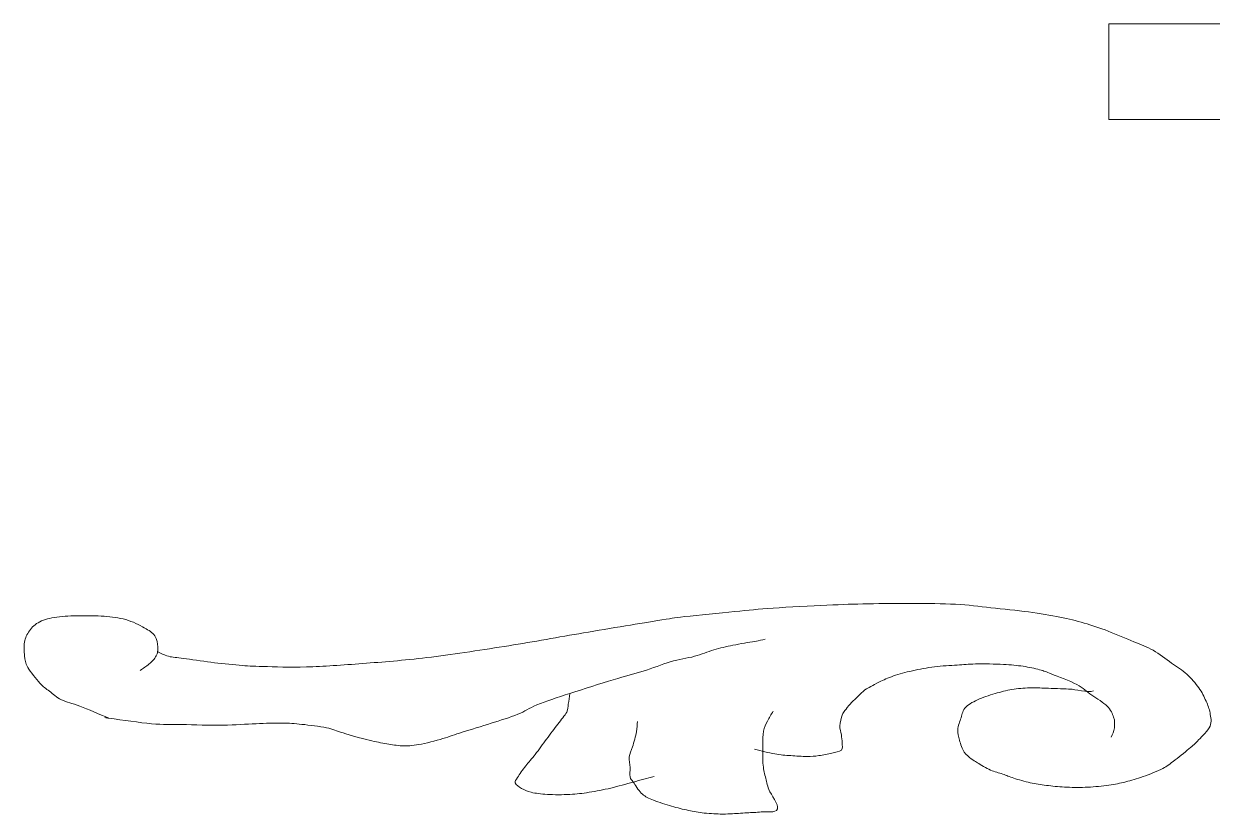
# Model space of a CAD drawing. Header units: millimetres. Extents: x -603 to 15, y -248 to 268.
# Drawn here: x -276.26 to -240.35, y -28.86 to -4.96 of the extents above; entities that cross this region are included whole.
import ezdxf

# ---------------------------------------------------------------- set-up
doc = ezdxf.new("R2010")
doc.units = ezdxf.units.MM
doc.header["$MEASUREMENT"] = 0
doc.layers.add('Camada 1', color=7, linetype='Continuous')

msp = doc.modelspace()

# ---------------------------------------------------------------- linework, layer by layer
at = {"layer": 'Camada 1', "color": 240, "lineweight": 9}
msp.add_open_spline([(-243.4758, -4.9636), (-243.4758, -4.9636), (-236.5147, -4.9636), (-236.5147, -4.9636), (-236.5147, -4.9636), (-236.5147, -4.9636), (-236.5147, -7.8554), (-236.5147, -7.8554), (-236.5147, -7.8554), (-236.5147, -7.8554), (-243.4758, -7.8554), (-243.4758, -7.8554), (-243.4758, -7.8554), (-243.4758, -7.8554), (-243.4758, -4.9636), (-243.4758, -4.9636)], degree=3, knots=[0, 0, 0, 0, 0.2, 0.2, 0.2, 0.2, 0.4, 0.4, 0.4, 0.4, 0.6, 0.6, 0.6, 0.6, 1, 1, 1, 1], dxfattribs=at)
at = {"layer": 'Camada 1', "color": 250, "lineweight": 9}
for points, knots in [([(-243.9381, -25.129), (-244.0914, -25.1897), (-244.5327, -25.0818), (-244.6419, -25.0774), (-244.6419, -25.0774), (-244.7511, -25.0732), (-245.103, -25.0581), (-245.2971, -25.0516), (-245.2971, -25.0516), (-245.4913, -25.0453), (-245.6322, -25.0344), (-245.8068, -25.0388), (-245.8068, -25.0388), (-245.9815, -25.043), (-246.1652, -25.0514), (-246.3408, -25.0774), (-246.3408, -25.0774), (-246.5163, -25.1035), (-246.6761, -25.1439), (-246.8505, -25.1935), (-246.8505, -25.1935), (-247.025, -25.243), (-247.2253, -25.3024), (-247.3846, -25.3739), (-247.3846, -25.3739), (-247.5439, -25.4455), (-247.7014, -25.5213), (-247.7974, -25.6188), (-247.7974, -25.6188), (-247.8933, -25.7162), (-247.9027, -25.827), (-247.9432, -25.941), (-247.9432, -25.941), (-247.9837, -26.055), (-248.0324, -26.1874), (-248.0406, -26.3019), (-248.0406, -26.3019), (-248.0488, -26.4165), (-248.0246, -26.5101), (-247.9923, -26.6241), (-247.9923, -26.6241), (-247.96, -26.7382), (-247.9075, -26.8911), (-247.8469, -26.985), (-247.8469, -26.985), (-247.7863, -27.0789), (-247.6999, -27.128), (-247.6326, -27.1814), (-247.6326, -27.1814), (-247.5652, -27.2348), (-247.5404, -27.2472), (-247.444, -27.3043), (-247.444, -27.3043), (-247.3478, -27.3615), (-247.1826, -27.4673), (-247.0548, -27.5244), (-247.0548, -27.5244), (-246.927, -27.5816), (-246.8015, -27.6031), (-246.6839, -27.6442), (-246.6839, -27.6442), (-246.5662, -27.6852), (-246.4885, -27.7261), (-246.3494, -27.7705), (-246.3494, -27.7705), (-246.2102, -27.8147), (-246.0155, -27.8731), (-245.8506, -27.9093), (-245.8506, -27.9093), (-245.6856, -27.9456), (-245.5366, -27.9654), (-245.364, -27.987), (-245.364, -27.987), (-245.1915, -28.0086), (-245.0118, -28.029), (-244.8166, -28.0387), (-244.8166, -28.0387), (-244.6213, -28.0485), (-244.4077, -28.0528), (-244.196, -28.0452), (-244.196, -28.0452), (-243.9844, -28.0377), (-243.7466, -28.0184), (-243.5511, -27.9935), (-243.5511, -27.9935), (-243.3556, -27.9686), (-243.2008, -27.9376), (-243.0279, -27.8964), (-243.0279, -27.8964), (-242.8549, -27.8552), (-242.7037, -27.8123), (-242.5168, -27.7476), (-242.5168, -27.7476), (-242.3298, -27.6827), (-242.0737, -27.5895), (-241.9082, -27.508), (-241.9082, -27.508), (-241.7426, -27.4265), (-241.673, -27.3668), (-241.5308, -27.262), (-241.5308, -27.262), (-241.3887, -27.1572), (-241.1839, -26.988), (-241.056, -26.8801), (-241.056, -26.8801), (-240.9282, -26.7722), (-240.8701, -26.7284), (-240.7639, -26.6147), (-240.7639, -26.6147), (-240.6577, -26.501), (-240.4784, -26.3376), (-240.4198, -26.1988), (-240.4198, -26.1988), (-240.3612, -26.0599), (-240.3993, -25.9265), (-240.4195, -25.7992), (-240.4195, -25.7992), (-240.4397, -25.672), (-240.484, -25.5652), (-240.5406, -25.4383), (-240.5406, -25.4383), (-240.5972, -25.3114), (-240.6614, -25.1745), (-240.7587, -25.0388), (-240.7587, -25.0388), (-240.856, -24.9031), (-240.9844, -24.7515), (-241.1224, -24.6263), (-241.1224, -24.6263), (-241.2604, -24.5012), (-241.4135, -24.4115), (-241.5833, -24.2912), (-241.5833, -24.2912), (-241.7531, -24.1709), (-241.95, -24.0126), (-242.1412, -23.9046), (-242.1412, -23.9046), (-242.3324, -23.7965), (-242.4971, -23.7434), (-242.7235, -23.6468), (-242.7235, -23.6468), (-242.9499, -23.5501), (-243.2489, -23.4192), (-243.4999, -23.3246), (-243.4999, -23.3246), (-243.7509, -23.23), (-243.9847, -23.1507), (-244.2278, -23.0797), (-244.2278, -23.0797), (-244.4709, -23.0087), (-244.676, -22.9552), (-244.9557, -22.8992), (-244.9557, -22.8992), (-245.2355, -22.8433), (-245.5541, -22.7919), (-245.9021, -22.7447), (-245.9021, -22.7447), (-246.2503, -22.6973), (-246.6747, -22.6544), (-247.0427, -22.6158), (-247.0427, -22.6158), (-247.4108, -22.577), (-247.7173, -22.5341), (-248.1105, -22.5127), (-248.1105, -22.5127), (-248.5038, -22.4911), (-248.9558, -22.489), (-249.3968, -22.4869), (-249.3968, -22.4869), (-249.8378, -22.4847), (-250.323, -22.4911), (-250.7559, -22.4997), (-250.7559, -22.4997), (-251.1888, -22.5083), (-251.5163, -22.5169), (-251.9937, -22.5384), (-251.9937, -22.5384), (-252.4711, -22.5599), (-253.1545, -22.5964), (-253.6198, -22.6286), (-253.6198, -22.6286), (-254.0852, -22.6609), (-254.3399, -22.6888), (-254.7848, -22.7317), (-254.7848, -22.7317), (-255.2299, -22.7747), (-255.893, -22.8392), (-256.2897, -22.8864), (-256.2897, -22.8864), (-256.6864, -22.9336), (-256.6295, -22.9293), (-257.1635, -23.0153), (-257.1635, -23.0153), (-257.6975, -23.1012), (-258.7291, -23.2731), (-259.4937, -23.4019), (-259.4937, -23.4019), (-260.2583, -23.5308), (-260.9864, -23.6683), (-261.7511, -23.7886), (-261.7511, -23.7886), (-262.5158, -23.9089), (-263.3685, -24.0377), (-264.0812, -24.1237), (-264.0812, -24.1237), (-264.7939, -24.2097), (-265.4159, -24.2569), (-266.0229, -24.3042), (-266.0229, -24.3042), (-266.6299, -24.3514), (-267.2193, -24.3922), (-267.7219, -24.4073), (-267.7219, -24.4073), (-268.2245, -24.4222), (-268.6925, -24.4029), (-269.0325, -24.3943), (-269.0325, -24.3943), (-269.3724, -24.3858), (-269.4973, -24.3772), (-269.7605, -24.3557), (-269.7605, -24.3557), (-270.0237, -24.3342), (-270.3307, -24.2998), (-270.6099, -24.2655), (-270.6099, -24.2655), (-270.889, -24.2311), (-271.2206, -24.1795), (-271.4349, -24.1495), (-271.4349, -24.1495), (-271.6493, -24.1194), (-271.7595, -24.1213), (-271.896, -24.085), (-271.896, -24.085), (-272.0326, -24.0488), (-272.1225, -23.9862), (-272.2357, -23.9368)], [0, 0, 0, 0, 0.0166667, 0.0166667, 0.0166667, 0.0166667, 0.0333333, 0.0333333, 0.0333333, 0.0333333, 0.05, 0.05, 0.05, 0.05, 0.0666667, 0.0666667, 0.0666667, 0.0666667, 0.0833333, 0.0833333, 0.0833333, 0.0833333, 0.1, 0.1, 0.1, 0.1, 0.1166667, 0.1166667, 0.1166667, 0.1166667, 0.1333333, 0.1333333, 0.1333333, 0.1333333, 0.15, 0.15, 0.15, 0.15, 0.1666667, 0.1666667, 0.1666667, 0.1666667, 0.1833333, 0.1833333, 0.1833333, 0.1833333, 0.2, 0.2, 0.2, 0.2, 0.2166667, 0.2166667, 0.2166667, 0.2166667, 0.2333333, 0.2333333, 0.2333333, 0.2333333, 0.25, 0.25, 0.25, 0.25, 0.2666667, 0.2666667, 0.2666667, 0.2666667, 0.2833333, 0.2833333, 0.2833333, 0.2833333, 0.3, 0.3, 0.3, 0.3, 0.3166667, 0.3166667, 0.3166667, 0.3166667, 0.3333333, 0.3333333, 0.3333333, 0.3333333, 0.35, 0.35, 0.35, 0.35, 0.3666667, 0.3666667, 0.3666667, 0.3666667, 0.3833333, 0.3833333, 0.3833333, 0.3833333, 0.4, 0.4, 0.4, 0.4, 0.4166667, 0.4166667, 0.4166667, 0.4166667, 0.4333333, 0.4333333, 0.4333333, 0.4333333, 0.45, 0.45, 0.45, 0.45, 0.4666667, 0.4666667, 0.4666667, 0.4666667, 0.4833333, 0.4833333, 0.4833333, 0.4833333, 0.5, 0.5, 0.5, 0.5, 0.5166667, 0.5166667, 0.5166667, 0.5166667, 0.5333333, 0.5333333, 0.5333333, 0.5333333, 0.55, 0.55, 0.55, 0.55, 0.5666667, 0.5666667, 0.5666667, 0.5666667, 0.5833333, 0.5833333, 0.5833333, 0.5833333, 0.6, 0.6, 0.6, 0.6, 0.6166667, 0.6166667, 0.6166667, 0.6166667, 0.6333333, 0.6333333, 0.6333333, 0.6333333, 0.65, 0.65, 0.65, 0.65, 0.6666667, 0.6666667, 0.6666667, 0.6666667, 0.6833333, 0.6833333, 0.6833333, 0.6833333, 0.7, 0.7, 0.7, 0.7, 0.7166667, 0.7166667, 0.7166667, 0.7166667, 0.7333333, 0.7333333, 0.7333333, 0.7333333, 0.75, 0.75, 0.75, 0.75, 0.7666667, 0.7666667, 0.7666667, 0.7666667, 0.7833333, 0.7833333, 0.7833333, 0.7833333, 0.8, 0.8, 0.8, 0.8, 0.8166667, 0.8166667, 0.8166667, 0.8166667, 0.8333333, 0.8333333, 0.8333333, 0.8333333, 0.85, 0.85, 0.85, 0.85, 0.8666667, 0.8666667, 0.8666667, 0.8666667, 0.8833333, 0.8833333, 0.8833333, 0.8833333, 0.9, 0.9, 0.9, 0.9, 0.9166667, 0.9166667, 0.9166667, 0.9166667, 0.9333333, 0.9333333, 0.9333333, 0.9333333, 0.95, 0.95, 0.95, 0.95, 0.9666667, 0.9666667, 0.9666667, 0.9666667, 1, 1, 1, 1]), ([(-272.7458, -24.5104), (-272.6567, -24.4459), (-272.56, -24.3904), (-272.4787, -24.317), (-272.4787, -24.317), (-272.3974, -24.2437), (-272.3053, -24.1594), (-272.2601, -24.0722), (-272.2601, -24.0722), (-272.2149, -23.9849), (-272.2033, -23.9032), (-272.2113, -23.8015), (-272.2113, -23.8015), (-272.2194, -23.6998), (-272.2377, -23.5655), (-272.3082, -23.4663), (-272.3082, -23.4663), (-272.3786, -23.3673), (-272.4765, -23.3039), (-272.6235, -23.2215), (-272.6235, -23.2215), (-272.7704, -23.1391), (-272.9752, -23.0357), (-273.1815, -22.9767), (-273.1815, -22.9767), (-273.3878, -22.9175), (-273.6043, -22.893), (-273.8367, -22.8734), (-273.8367, -22.8734), (-274.0691, -22.854), (-274.3256, -22.8564), (-274.5648, -22.8606), (-274.5648, -22.8606), (-274.8039, -22.865), (-275.0627, -22.8686), (-275.2686, -22.8992), (-275.2686, -22.8992), (-275.4745, -22.9298), (-275.6358, -22.9698), (-275.7784, -23.0411), (-275.7784, -23.0411), (-275.9209, -23.1123), (-276.0161, -23.2072), (-276.0941, -23.3117), (-276.0941, -23.3117), (-276.1721, -23.4163), (-276.2155, -23.5322), (-276.24, -23.6597), (-276.24, -23.6597), (-276.2645, -23.7871), (-276.2564, -23.9451), (-276.2403, -24.0722), (-276.2403, -24.0722), (-276.2242, -24.1992), (-276.2207, -24.2817), (-276.1435, -24.4201), (-276.1435, -24.4201), (-276.0662, -24.5585), (-275.8893, -24.7763), (-275.7798, -24.8971), (-275.7798, -24.8971), (-275.6703, -25.0177), (-275.598, -25.0581), (-275.4887, -25.1419), (-275.4887, -25.1419), (-275.3795, -25.2257), (-275.2808, -25.3233), (-275.1249, -25.3997), (-275.1249, -25.3997), (-274.9689, -25.476), (-274.8055, -25.5003), (-274.5668, -25.593), (-274.5668, -25.593), (-274.3282, -25.6857), (-273.9851, -25.8346), (-273.6942, -25.9555)], [0, 0, 0, 0, 0.05, 0.05, 0.05, 0.05, 0.1, 0.1, 0.1, 0.1, 0.15, 0.15, 0.15, 0.15, 0.2, 0.2, 0.2, 0.2, 0.25, 0.25, 0.25, 0.25, 0.3, 0.3, 0.3, 0.3, 0.35, 0.35, 0.35, 0.35, 0.4, 0.4, 0.4, 0.4, 0.45, 0.45, 0.45, 0.45, 0.5, 0.5, 0.5, 0.5, 0.55, 0.55, 0.55, 0.55, 0.6, 0.6, 0.6, 0.6, 0.65, 0.65, 0.65, 0.65, 0.7, 0.7, 0.7, 0.7, 0.75, 0.75, 0.75, 0.75, 0.8, 0.8, 0.8, 0.8, 0.85, 0.85, 0.85, 0.85, 0.9, 0.9, 0.9, 0.9, 1, 1, 1, 1]), ([(-273.8165, -25.9402), (-273.7763, -25.945), (-273.7355, -25.9501), (-273.6942, -25.9555), (-273.6942, -25.9555), (-273.2648, -26.0113), (-272.7708, -26.0918), (-272.4011, -26.124), (-272.4011, -26.124), (-272.0314, -26.1563), (-271.8446, -26.1414), (-271.4851, -26.1486), (-271.4851, -26.1486), (-271.1256, -26.156), (-270.6177, -26.1723), (-270.2441, -26.1681), (-270.2441, -26.1681), (-269.8704, -26.1638), (-269.5424, -26.1335), (-269.2463, -26.1227), (-269.2463, -26.1227), (-268.9502, -26.112), (-268.6996, -26.1), (-268.4677, -26.1033), (-268.4677, -26.1033), (-268.2357, -26.1065), (-268.0848, -26.1183), (-267.8592, -26.1421), (-267.8592, -26.1421), (-267.6337, -26.1659), (-267.3258, -26.2022), (-267.1172, -26.2457), (-267.1172, -26.2457), (-266.9085, -26.2892), (-266.8329, -26.3381), (-266.6184, -26.4011), (-266.6184, -26.4011), (-266.404, -26.4642), (-266.0513, -26.5696), (-265.8305, -26.6241), (-265.8305, -26.6241), (-265.6097, -26.6786), (-265.4626, -26.6993), (-265.2967, -26.7272), (-265.2967, -26.7272), (-265.1307, -26.7551), (-265.0006, -26.7873), (-264.8356, -26.7917), (-264.8356, -26.7917), (-264.6705, -26.796), (-264.5343, -26.7899), (-264.3259, -26.753), (-264.3259, -26.753), (-264.1175, -26.7161), (-263.8165, -26.6349), (-263.5976, -26.5725), (-263.5976, -26.5725), (-263.3788, -26.5102), (-263.2578, -26.4566), (-263.015, -26.3793), (-263.015, -26.3793), (-262.7723, -26.3019), (-262.4203, -26.1988), (-262.1411, -26.1085), (-262.1411, -26.1085), (-261.862, -26.0184), (-261.5715, -25.9306), (-261.34, -25.8379), (-261.34, -25.8379), (-261.1085, -25.7452), (-261.0211, -25.6599), (-260.7573, -25.5544), (-260.7573, -25.5544), (-260.4936, -25.4487), (-260.1465, -25.3331), (-259.762, -25.2063), (-259.762, -25.2063), (-259.3776, -25.0796), (-258.8193, -24.9057), (-258.4511, -24.794), (-258.4511, -24.794), (-258.083, -24.6823), (-257.8405, -24.6264), (-257.553, -24.5362), (-257.553, -24.5362), (-257.2655, -24.4459), (-256.9874, -24.328), (-256.7276, -24.2526), (-256.7276, -24.2526), (-256.4678, -24.1772), (-256.2184, -24.1453), (-255.9994, -24.085), (-255.9994, -24.085), (-255.7803, -24.0247), (-255.6113, -23.9476), (-255.4167, -23.8917), (-255.4167, -23.8917), (-255.2222, -23.8357), (-255.0408, -23.7929), (-254.8342, -23.7499), (-254.8342, -23.7499), (-254.6276, -23.7069), (-254.3406, -23.664), (-254.1788, -23.6339), (-254.1788, -23.6339), (-254.017, -23.6038), (-253.9684, -23.591), (-253.8632, -23.5695)], [0, 0, 0, 0, 0.0357143, 0.0357143, 0.0357143, 0.0357143, 0.0714286, 0.0714286, 0.0714286, 0.0714286, 0.1071429, 0.1071429, 0.1071429, 0.1071429, 0.1428571, 0.1428571, 0.1428571, 0.1428571, 0.1785714, 0.1785714, 0.1785714, 0.1785714, 0.2142857, 0.2142857, 0.2142857, 0.2142857, 0.25, 0.25, 0.25, 0.25, 0.2857143, 0.2857143, 0.2857143, 0.2857143, 0.3214286, 0.3214286, 0.3214286, 0.3214286, 0.3571429, 0.3571429, 0.3571429, 0.3571429, 0.3928571, 0.3928571, 0.3928571, 0.3928571, 0.4285714, 0.4285714, 0.4285714, 0.4285714, 0.4642857, 0.4642857, 0.4642857, 0.4642857, 0.5, 0.5, 0.5, 0.5, 0.5357143, 0.5357143, 0.5357143, 0.5357143, 0.5714286, 0.5714286, 0.5714286, 0.5714286, 0.6071429, 0.6071429, 0.6071429, 0.6071429, 0.6428571, 0.6428571, 0.6428571, 0.6428571, 0.6785714, 0.6785714, 0.6785714, 0.6785714, 0.7142857, 0.7142857, 0.7142857, 0.7142857, 0.75, 0.75, 0.75, 0.75, 0.7857143, 0.7857143, 0.7857143, 0.7857143, 0.8214286, 0.8214286, 0.8214286, 0.8214286, 0.8571429, 0.8571429, 0.8571429, 0.8571429, 0.8928571, 0.8928571, 0.8928571, 0.8928571, 0.9285714, 0.9285714, 0.9285714, 0.9285714, 1, 1, 1, 1]), ([(-254.1813, -26.8947), (-253.979, -26.942), (-253.7576, -27.0042), (-253.5746, -27.0365), (-253.5746, -27.0365), (-253.3916, -27.0689), (-253.2512, -27.0753), (-253.0892, -27.0881), (-253.0892, -27.0881), (-252.9273, -27.1009), (-252.7464, -27.1139), (-252.6039, -27.1139), (-252.6039, -27.1139), (-252.4614, -27.1139), (-252.366, -27.1053), (-252.2398, -27.0881), (-252.2398, -27.0881), (-252.1136, -27.0708), (-251.9651, -27.0387), (-251.8514, -27.0108), (-251.8514, -27.0108), (-251.7378, -26.9828), (-251.6197, -26.979), (-251.5601, -26.9206), (-251.5601, -26.9206), (-251.5006, -26.8621), (-251.5358, -26.7789), (-251.5357, -26.7014), (-251.5357, -26.7014), (-251.5356, -26.624), (-251.5477, -26.5425), (-251.5598, -26.4566), (-251.5598, -26.4566), (-251.5719, -26.3707), (-251.6129, -26.2858), (-251.6081, -26.1859), (-251.6081, -26.1859), (-251.6034, -26.086), (-251.5572, -25.9378), (-251.531, -25.8608), (-251.531, -25.8608), (-251.5049, -25.7837), (-251.4915, -25.7805), (-251.4518, -25.7248), (-251.4518, -25.7248), (-251.4122, -25.6692), (-251.3513, -25.5917), (-251.2935, -25.5274), (-251.2935, -25.5274), (-251.2356, -25.4631), (-251.1788, -25.4103), (-251.1048, -25.3397), (-251.1048, -25.3397), (-251.0307, -25.269), (-250.9225, -25.1603), (-250.8491, -25.1034), (-250.8491, -25.1034), (-250.7757, -25.0464), (-250.7395, -25.0402), (-250.6665, -24.9998), (-250.6665, -24.9998), (-250.5934, -24.9594), (-250.5246, -24.9139), (-250.4109, -24.8604), (-250.4109, -24.8604), (-250.2972, -24.8069), (-250.1521, -24.7357), (-249.985, -24.6792), (-249.985, -24.6792), (-249.8179, -24.6228), (-249.6203, -24.5703), (-249.413, -24.5239), (-249.413, -24.5239), (-249.2057, -24.4774), (-248.9698, -24.43), (-248.7437, -24.4009), (-248.7437, -24.4009), (-248.5176, -24.3716), (-248.2691, -24.363), (-248.0623, -24.3491), (-248.0623, -24.3491), (-247.8555, -24.3351), (-247.7363, -24.3199), (-247.5026, -24.3167), (-247.5026, -24.3167), (-247.2689, -24.3135), (-246.903, -24.3178), (-246.6631, -24.3296), (-246.6631, -24.3296), (-246.4231, -24.3416), (-246.2502, -24.3608), (-246.0669, -24.3879), (-246.0669, -24.3879), (-245.8836, -24.415), (-245.7129, -24.4524), (-245.5682, -24.4915), (-245.5682, -24.4915), (-245.4235, -24.5306), (-245.3902, -24.5469), (-245.2033, -24.6209), (-245.2033, -24.6209), (-245.0164, -24.695), (-244.6512, -24.8282), (-244.4476, -24.9357), (-244.4476, -24.9357), (-244.2441, -25.0432), (-244.1462, -25.1506), (-243.9926, -25.2602), (-243.9926, -25.2602), (-243.839, -25.3698), (-243.6375, -25.4801), (-243.5259, -25.593), (-243.5259, -25.593), (-243.4142, -25.706), (-243.3686, -25.8177), (-243.332, -25.9281), (-243.332, -25.9281), (-243.2953, -26.0386), (-243.2957, -26.1488), (-243.3079, -26.2504), (-243.3079, -26.2504), (-243.3202, -26.3519), (-243.3728, -26.4394), (-243.4052, -26.5339)], [0, 0, 0, 0, 0.03125, 0.03125, 0.03125, 0.03125, 0.0625, 0.0625, 0.0625, 0.0625, 0.09375, 0.09375, 0.09375, 0.09375, 0.125, 0.125, 0.125, 0.125, 0.15625, 0.15625, 0.15625, 0.15625, 0.1875, 0.1875, 0.1875, 0.1875, 0.21875, 0.21875, 0.21875, 0.21875, 0.25, 0.25, 0.25, 0.25, 0.28125, 0.28125, 0.28125, 0.28125, 0.3125, 0.3125, 0.3125, 0.3125, 0.34375, 0.34375, 0.34375, 0.34375, 0.375, 0.375, 0.375, 0.375, 0.40625, 0.40625, 0.40625, 0.40625, 0.4375, 0.4375, 0.4375, 0.4375, 0.46875, 0.46875, 0.46875, 0.46875, 0.5, 0.5, 0.5, 0.5, 0.53125, 0.53125, 0.53125, 0.53125, 0.5625, 0.5625, 0.5625, 0.5625, 0.59375, 0.59375, 0.59375, 0.59375, 0.625, 0.625, 0.625, 0.625, 0.65625, 0.65625, 0.65625, 0.65625, 0.6875, 0.6875, 0.6875, 0.6875, 0.71875, 0.71875, 0.71875, 0.71875, 0.75, 0.75, 0.75, 0.75, 0.78125, 0.78125, 0.78125, 0.78125, 0.8125, 0.8125, 0.8125, 0.8125, 0.84375, 0.84375, 0.84375, 0.84375, 0.875, 0.875, 0.875, 0.875, 0.90625, 0.90625, 0.90625, 0.90625, 0.9375, 0.9375, 0.9375, 0.9375, 1, 1, 1, 1]), ([(-257.2156, -27.7196), (-257.426, -27.7755), (-257.6283, -27.8292), (-257.8467, -27.8872), (-257.8467, -27.8872), (-258.0652, -27.9451), (-258.3036, -28.0161), (-258.5264, -28.0677), (-258.5264, -28.0677), (-258.7492, -28.1192), (-258.975, -28.1642), (-259.1818, -28.1965), (-259.1818, -28.1965), (-259.3886, -28.2289), (-259.5529, -28.2502), (-259.7643, -28.2609), (-259.7643, -28.2609), (-259.9757, -28.2717), (-260.2484, -28.2717), (-260.4439, -28.2609), (-260.4439, -28.2609), (-260.6394, -28.2502), (-260.7973, -28.2272), (-260.9292, -28.1965), (-260.9292, -28.1965), (-261.0612, -28.1659), (-261.1381, -28.1287), (-261.2204, -28.0805), (-261.2204, -28.0805), (-261.3027, -28.0324), (-261.3927, -27.9733), (-261.4144, -27.913), (-261.4144, -27.913), (-261.4361, -27.8527), (-261.3942, -27.8314), (-261.3415, -27.7454), (-261.3415, -27.7454), (-261.2888, -27.6594), (-261.1876, -27.5134), (-261.0985, -27.3974), (-261.0985, -27.3974), (-261.0094, -27.2813), (-260.9123, -27.1847), (-260.807, -27.0494), (-260.807, -27.0494), (-260.7018, -26.9141), (-260.5803, -26.7379), (-260.4669, -26.5855), (-260.4669, -26.5855), (-260.3535, -26.4329), (-260.228, -26.2697), (-260.1268, -26.1343), (-260.1268, -26.1343), (-260.0255, -25.9991), (-259.9126, -25.8753), (-259.8595, -25.7734), (-259.8595, -25.7734), (-259.8064, -25.6717), (-259.827, -25.6231), (-259.8108, -25.5286), (-259.8108, -25.5286), (-259.7946, -25.4341), (-259.7783, -25.3138), (-259.762, -25.2063)], [0, 0, 0, 0, 0.0588235, 0.0588235, 0.0588235, 0.0588235, 0.1176471, 0.1176471, 0.1176471, 0.1176471, 0.1764706, 0.1764706, 0.1764706, 0.1764706, 0.2352941, 0.2352941, 0.2352941, 0.2352941, 0.2941176, 0.2941176, 0.2941176, 0.2941176, 0.3529412, 0.3529412, 0.3529412, 0.3529412, 0.4117647, 0.4117647, 0.4117647, 0.4117647, 0.4705882, 0.4705882, 0.4705882, 0.4705882, 0.5294118, 0.5294118, 0.5294118, 0.5294118, 0.5882353, 0.5882353, 0.5882353, 0.5882353, 0.6470588, 0.6470588, 0.6470588, 0.6470588, 0.7058824, 0.7058824, 0.7058824, 0.7058824, 0.7647059, 0.7647059, 0.7647059, 0.7647059, 0.8235294, 0.8235294, 0.8235294, 0.8235294, 0.8823529, 0.8823529, 0.8823529, 0.8823529, 1, 1, 1, 1]), ([(-257.724, -26.057), (-257.7322, -26.1601), (-257.7241, -26.2394), (-257.7485, -26.3663), (-257.7485, -26.3663), (-257.7729, -26.4932), (-257.8337, -26.6907), (-257.8702, -26.8175), (-257.8702, -26.8175), (-257.9067, -26.9441), (-257.9553, -27.021), (-257.9675, -27.1267), (-257.9675, -27.1267), (-257.9797, -27.2325), (-257.9475, -27.348), (-257.9435, -27.449), (-257.9435, -27.449), (-257.9395, -27.55), (-257.96, -27.6586), (-257.9437, -27.7325), (-257.9437, -27.7325), (-257.9274, -27.8064), (-257.9033, -27.8055), (-257.8467, -27.8872), (-257.8467, -27.8872), (-257.7901, -27.9688), (-257.6986, -28.1329), (-257.6043, -28.2223), (-257.6043, -28.2223), (-257.5099, -28.3116), (-257.4319, -28.3527), (-257.2889, -28.4156), (-257.2889, -28.4156), (-257.1459, -28.4785), (-256.9298, -28.5434), (-256.7551, -28.5961), (-256.7551, -28.5961), (-256.5804, -28.6487), (-256.4067, -28.6947), (-256.2418, -28.7315), (-256.2418, -28.7315), (-256.0768, -28.7681), (-255.9384, -28.795), (-255.7674, -28.8156), (-255.7674, -28.8156), (-255.5964, -28.8362), (-255.3644, -28.849), (-255.2199, -28.8545), (-255.2199, -28.8545), (-255.0755, -28.8598), (-255.0374, -28.8545), (-254.9035, -28.848), (-254.9035, -28.848), (-254.7696, -28.8415), (-254.5709, -28.8253), (-254.4168, -28.8156), (-254.4168, -28.8156), (-254.2627, -28.8059), (-254.1339, -28.8092), (-253.9788, -28.7897), (-253.9788, -28.7897), (-253.8237, -28.7701), (-253.5412, -28.8421), (-253.4921, -28.6991), (-253.4921, -28.6991), (-253.4429, -28.5561), (-253.6863, -28.2783), (-253.7471, -28.1165), (-253.7471, -28.1165), (-253.8079, -27.9545), (-253.826, -27.8608), (-253.8563, -27.7281), (-253.8563, -27.7281), (-253.8866, -27.5953), (-253.9171, -27.4823), (-253.9291, -27.3203), (-253.9291, -27.3203), (-253.9411, -27.1582), (-253.9311, -26.9182), (-253.9286, -26.7571), (-253.9286, -26.7571), (-253.9262, -26.596), (-253.9366, -26.4728), (-253.9139, -26.3535), (-253.9139, -26.3535), (-253.8911, -26.2342), (-253.8409, -26.1452), (-253.7923, -26.0441), (-253.7923, -26.0441), (-253.7437, -25.9431), (-253.6789, -25.8465), (-253.6222, -25.7476)], [0, 0, 0, 0, 0.0416667, 0.0416667, 0.0416667, 0.0416667, 0.0833333, 0.0833333, 0.0833333, 0.0833333, 0.125, 0.125, 0.125, 0.125, 0.1666667, 0.1666667, 0.1666667, 0.1666667, 0.2083333, 0.2083333, 0.2083333, 0.2083333, 0.25, 0.25, 0.25, 0.25, 0.2916667, 0.2916667, 0.2916667, 0.2916667, 0.3333333, 0.3333333, 0.3333333, 0.3333333, 0.375, 0.375, 0.375, 0.375, 0.4166667, 0.4166667, 0.4166667, 0.4166667, 0.4583333, 0.4583333, 0.4583333, 0.4583333, 0.5, 0.5, 0.5, 0.5, 0.5416667, 0.5416667, 0.5416667, 0.5416667, 0.5833333, 0.5833333, 0.5833333, 0.5833333, 0.625, 0.625, 0.625, 0.625, 0.6666667, 0.6666667, 0.6666667, 0.6666667, 0.7083333, 0.7083333, 0.7083333, 0.7083333, 0.75, 0.75, 0.75, 0.75, 0.7916667, 0.7916667, 0.7916667, 0.7916667, 0.8333333, 0.8333333, 0.8333333, 0.8333333, 0.875, 0.875, 0.875, 0.875, 0.9166667, 0.9166667, 0.9166667, 0.9166667, 1, 1, 1, 1])]:
    msp.add_open_spline(points, degree=3, knots=knots, dxfattribs=at)

doc.saveas('drawing.dxf')
